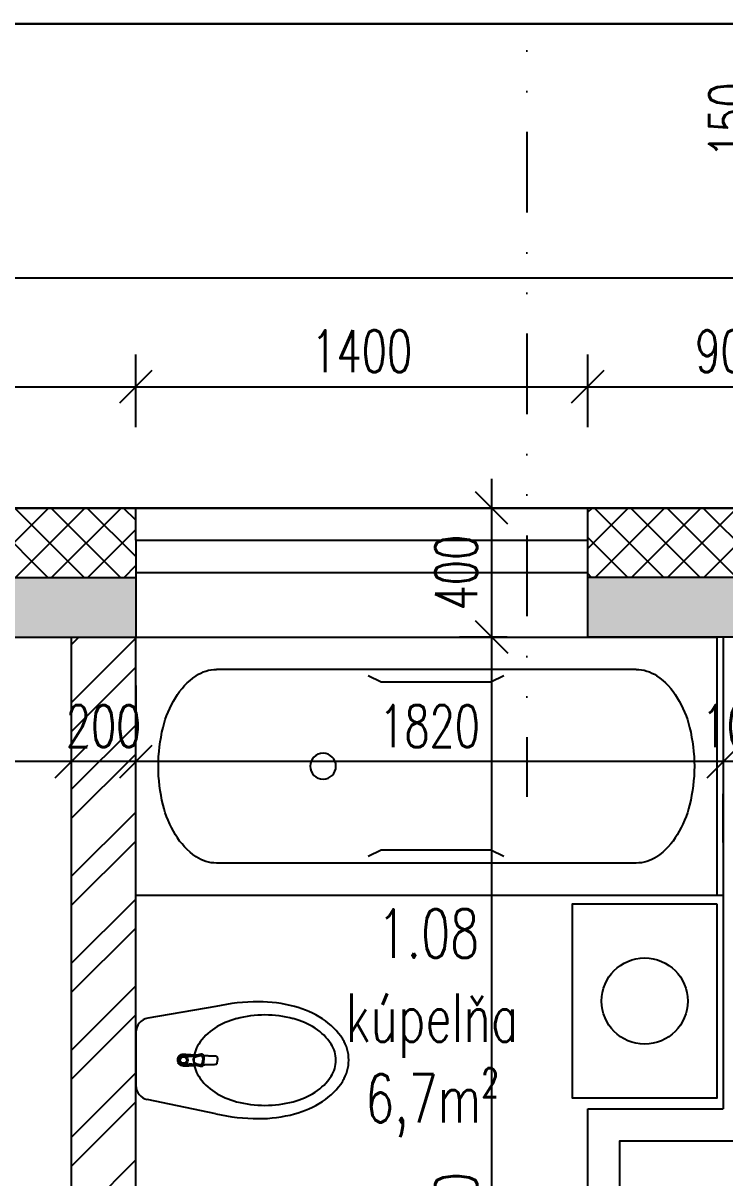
# Model space of a CAD drawing. Header units: millimetres. Extents: x 462666 to 1244237, y 2328025 to 3795663.
# Drawn here: x 1081926 to 1084100, y 2843876 to 2847454 of the extents above; entities that cross this region are included whole.
import ezdxf
from ezdxf.enums import TextEntityAlignment as Align

# ---------------------------------------------------------------- set-up
doc = ezdxf.new("R2010")
doc.units = ezdxf.units.MM
doc.linetypes.add('DIVIDE2', pattern=[0.625, 0.25, -0.125, 0, -0.125, 0, -0.125])
for name, color, linetype in [('DIM_100', 64, 'Continuous'), ('KOTY', 96, 'Continuous'), ('MUR-POH', 64, 'Continuous'), ('MUR_POH', 64, 'Continuous'), ('MUR_REZ', 3, 'Continuous'), ('PLO_LIN', 6, 'Continuous'), ('POP_100', 8, 'Continuous'), ('SAN-POH', 151, 'Continuous')]:
    doc.layers.add(name, color=color, linetype=linetype)
doc.styles.add('ROMANS', font='arial.ttf', dxfattribs={"width": 0.85})
doc.styles.add('SIMPLEX', font='SIMPLEX.SHX', dxfattribs={"width": 0.7})
doc.dimstyles.new('PAJO1-studia', dxfattribs={"dimtxt": 160, "dimasz": 100, "dimexe": 100, "dimexo": 250, "dimgap": 45, "dimtad": 1, "dimdec": 0, "dimrnd": 5, "dimtxsty": 'ROMANS', "dimblk": 'OBLIQUE', "dimcen": 200, "dimdle": 90, "dimadec": 0, "dimazin": 0, "dimtfac": 1, "dimtdec": 0, "dimtmove": 1, "dimatfit": 3, "dimfxl": 1, "dimarcsym": 0})

# ---------------------------------------------------------------- blocks, each defined once
blk = doc.blocks.new('vana_1800')
at = {"layer": 'SAN-POH'}
for p, q in [((873696.8, 2857932.2), (872896.8, 2857932.2)), ((872896.8, 2857932.2), (872896.8, 2856132.2)), ((873696.8, 2856132.2), (873696.8, 2857932.2)), ((872996.8, 2857682.2), (872996.8, 2856382.2)), ((873596.8, 2857682.2), (873596.8, 2856382.2)), ((873016.8, 2857272.2), (873036.8, 2857232.2)), ((873576.8, 2857272.2), (873556.8, 2857232.2)), ((873036.8, 2857232.2), (873036.8, 2856892.2)), ((873556.8, 2857232.2), (873556.8, 2856892.2)), ((873036.8, 2856892.2), (873016.8, 2856852.2)), ((873556.8, 2856892.2), (873576.8, 2856852.2)), ((872896.8, 2856132.2), (873696.8, 2856132.2))]:
    blk.add_line(p, q, dxfattribs=at)
blk.add_circle((873296.8, 2856712.2), 40, dxfattribs=at)
for centre, radius, start, end in [((873257.8, 2857521.5), 336.2, 103.9775, 121.0027), ((873296.8, 2857364.9), 497.5, 90, 103.9775), ((873296.8, 2857364.9), 497.5, 76.0225, 90), ((873335.8, 2857521.5), 336.2, 58.9973, 76.0225), ((873198.4, 2857620.3), 220.9, 121.0027, 145.4218), ((873395.1, 2857620.3), 220.9, 34.5782, 58.9973), ((873108.6, 2857682.2), 111.9, 145.4218, 180), ((873484.9, 2857682.2), 111.9, 0, 34.5782), ((873108.6, 2856382.2), 111.9, 180, 214.5782), ((873484.9, 2856382.2), 111.9, 325.4218, 0), ((873198.4, 2856444), 220.9, 214.5782, 238.9973), ((873395.1, 2856444), 220.9, 301.0027, 325.4218), ((873257.8, 2856542.8), 336.2, 238.9973, 256.0225), ((873335.8, 2856542.8), 336.2, 283.9775, 301.0027), ((873296.8, 2856699.4), 497.5, 256.0225, 270), ((873296.8, 2856699.4), 497.5, 270, 283.9775)]:
    blk.add_arc(centre, radius, start, end, dxfattribs=at)
blk = doc.blocks.new('_OBLIQUE')
at = {"color": 0, "linetype": 'ByBlock'}
blk.add_line((-0.5, -0.5), (0.5, 0.5), dxfattribs=at)
blk = doc.blocks.new('*D158')
at = {"layer": 'Defpoints', "color": 0}
for p in [(1082275.2, 2846327.3), (1080675.2, 2845951.6), (1082275.2, 2845951.6)]:
    blk.add_point(p, dxfattribs=at)
at = {"layer": 'KOTY', "color": 0, "lineweight": -2}
for p, q in [((1080675.2, 2846201.6), (1080675.2, 2846427.3)), ((1082275.2, 2846201.6), (1082275.2, 2846427.3)), ((1080585.2, 2846327.3), (1082365.2, 2846327.3))]:
    blk.add_line(p, q, dxfattribs=at)
at = {"layer": 'KOTY', "color": 0, "lineweight": -2, "xscale": 100, "yscale": 100, "zscale": 100, "rotation": 180}
blk.add_blockref('_OBLIQUE', (1080675.2, 2846327.3), dxfattribs=at)
at = {"layer": 'KOTY', "color": 0, "lineweight": -2, "xscale": 100, "yscale": 100, "zscale": 100}
blk.add_blockref('_OBLIQUE', (1082275.2, 2846327.3), dxfattribs=at)
at = {"layer": 'KOTY', "color": 0, "insert": (1081475.2, 2846437.3), "char_height": 130, "attachment_point": 5, "style": 'SIMPLEX'}
blk.add_mtext('1600', dxfattribs=at)
blk = doc.blocks.new('*D157')
at = {"layer": 'Defpoints', "color": 0}
for p in [(1083675.2, 2846327.3), (1082275.2, 2845951.6), (1083675.2, 2845951.6)]:
    blk.add_point(p, dxfattribs=at)
at = {"layer": 'KOTY', "color": 0, "lineweight": -2}
for p, q in [((1082275.2, 2846201.6), (1082275.2, 2846427.3)), ((1083675.2, 2846201.6), (1083675.2, 2846427.3)), ((1082185.2, 2846327.3), (1083765.2, 2846327.3))]:
    blk.add_line(p, q, dxfattribs=at)
at = {"layer": 'KOTY', "color": 0, "lineweight": -2, "xscale": 100, "yscale": 100, "zscale": 100, "rotation": 180}
blk.add_blockref('_OBLIQUE', (1082275.2, 2846327.3), dxfattribs=at)
at = {"layer": 'KOTY', "color": 0, "lineweight": -2, "xscale": 100, "yscale": 100, "zscale": 100}
blk.add_blockref('_OBLIQUE', (1083675.2, 2846327.3), dxfattribs=at)
at = {"layer": 'KOTY', "color": 0, "insert": (1082975.2, 2846437.3), "char_height": 130, "attachment_point": 5, "style": 'SIMPLEX'}
blk.add_mtext('1400', dxfattribs=at)
blk = doc.blocks.new('*D156')
at = {"layer": 'Defpoints', "color": 0}
for p in [(1084575.2, 2846327.3), (1083675.2, 2845951.6), (1084575.2, 2845951.6)]:
    blk.add_point(p, dxfattribs=at)
at = {"layer": 'KOTY', "color": 0, "lineweight": -2}
for p, q in [((1083675.2, 2846201.6), (1083675.2, 2846427.3)), ((1084575.2, 2846201.6), (1084575.2, 2846427.3)), ((1083585.2, 2846327.3), (1084665.2, 2846327.3))]:
    blk.add_line(p, q, dxfattribs=at)
at = {"layer": 'KOTY', "color": 0, "lineweight": -2, "xscale": 100, "yscale": 100, "zscale": 100, "rotation": 180}
blk.add_blockref('_OBLIQUE', (1083675.2, 2846327.3), dxfattribs=at)
at = {"layer": 'KOTY', "color": 0, "lineweight": -2, "xscale": 100, "yscale": 100, "zscale": 100}
blk.add_blockref('_OBLIQUE', (1084575.2, 2846327.3), dxfattribs=at)
at = {"layer": 'KOTY', "color": 0, "insert": (1084125.2, 2846437.3), "char_height": 130, "attachment_point": 5, "style": 'SIMPLEX'}
blk.add_mtext('900', dxfattribs=at)
blk = doc.blocks.new('*D149')
at = {"layer": 'Defpoints', "color": 0}
for p in [(1067302.7, 2846663.2), (1067302.7, 2845951.6), (1091725.2, 2845951.6)]:
    blk.add_point(p, dxfattribs=at)
at = {"layer": 'KOTY', "color": 0, "lineweight": -2}
for p, q in [((1067302.7, 2846201.6), (1067302.7, 2846763.2)), ((1091725.2, 2846201.6), (1091725.2, 2846763.2)), ((1091815.2, 2846663.2), (1067212.7, 2846663.2))]:
    blk.add_line(p, q, dxfattribs=at)
at = {"layer": 'KOTY', "color": 0, "lineweight": -2, "xscale": 100, "yscale": 100, "zscale": 100, "rotation": 180}
blk.add_blockref('_OBLIQUE', (1067302.7, 2846663.2), dxfattribs=at)
at = {"layer": 'KOTY', "color": 0, "lineweight": -2, "xscale": 100, "yscale": 100, "zscale": 100}
blk.add_blockref('_OBLIQUE', (1091725.2, 2846663.2), dxfattribs=at)
at = {"layer": 'KOTY', "color": 0, "insert": (1079514, 2846773.2), "char_height": 130, "attachment_point": 5, "style": 'SIMPLEX'}
blk.add_mtext('24420', dxfattribs=at)
blk = doc.blocks.new('*D131')
at = {"layer": 'Defpoints', "color": 0}
for p in [(1084095.2, 2845165.9), (1084095.2, 2845165.9), (1084195.2, 2845165.9)]:
    blk.add_point(p, dxfattribs=at)
at = {"layer": 'KOTY', "color": 0, "lineweight": -2}
for p, q in [((1084285.2, 2845165.9), (1084005.2, 2845165.9)), ((1084095.2, 2844915.9), (1084095.2, 2845065.9)), ((1084195.2, 2844915.9), (1084195.2, 2845065.9))]:
    blk.add_line(p, q, dxfattribs=at)
at = {"layer": 'KOTY', "color": 0, "lineweight": -2, "xscale": 100, "yscale": 100, "zscale": 100, "rotation": 180}
blk.add_blockref('_OBLIQUE', (1084095.2, 2845165.9), dxfattribs=at)
at = {"layer": 'KOTY', "color": 0, "lineweight": -2, "xscale": 100, "yscale": 100, "zscale": 100}
blk.add_blockref('_OBLIQUE', (1084195.2, 2845165.9), dxfattribs=at)
at = {"layer": 'KOTY', "color": 0, "insert": (1084145.2, 2845275.9), "char_height": 130, "attachment_point": 5, "style": 'SIMPLEX'}
blk.add_mtext('100', dxfattribs=at)
blk = doc.blocks.new('*D130')
at = {"layer": 'Defpoints', "color": 0}
for p in [(1082275.2, 2845165.9), (1084095.2, 2845165.9), (1082275.2, 2845151.6)]:
    blk.add_point(p, dxfattribs=at)
at = {"layer": 'KOTY', "color": 0, "lineweight": -2}
for p, q in [((1082275.2, 2845401.6), (1082275.2, 2845265.9)), ((1084185.2, 2845165.9), (1082185.2, 2845165.9)), ((1084095.2, 2844915.9), (1084095.2, 2845065.9))]:
    blk.add_line(p, q, dxfattribs=at)
at = {"layer": 'KOTY', "color": 0, "lineweight": -2, "xscale": 100, "yscale": 100, "zscale": 100, "rotation": 180}
blk.add_blockref('_OBLIQUE', (1082275.2, 2845165.9), dxfattribs=at)
at = {"layer": 'KOTY', "color": 0, "lineweight": -2, "xscale": 100, "yscale": 100, "zscale": 100}
blk.add_blockref('_OBLIQUE', (1084095.2, 2845165.9), dxfattribs=at)
at = {"layer": 'KOTY', "color": 0, "insert": (1083185.2, 2845275.9), "char_height": 130, "attachment_point": 5, "style": 'SIMPLEX'}
blk.add_mtext('1820', dxfattribs=at)
blk = doc.blocks.new('*D129')
at = {"layer": 'Defpoints', "color": 0}
for p in [(1082075.2, 2845165.9), (1082075.2, 2845151.6), (1082275.2, 2845151.6)]:
    blk.add_point(p, dxfattribs=at)
at = {"layer": 'KOTY', "color": 0, "lineweight": -2}
for p, q in [((1082075.2, 2845401.6), (1082075.2, 2845265.9)), ((1082275.2, 2845401.6), (1082275.2, 2845265.9)), ((1082365.2, 2845165.9), (1081985.2, 2845165.9))]:
    blk.add_line(p, q, dxfattribs=at)
at = {"layer": 'KOTY', "color": 0, "lineweight": -2, "xscale": 100, "yscale": 100, "zscale": 100, "rotation": 180}
blk.add_blockref('_OBLIQUE', (1082075.2, 2845165.9), dxfattribs=at)
at = {"layer": 'KOTY', "color": 0, "lineweight": -2, "xscale": 100, "yscale": 100, "zscale": 100}
blk.add_blockref('_OBLIQUE', (1082275.2, 2845165.9), dxfattribs=at)
at = {"layer": 'KOTY', "color": 0, "insert": (1082175.2, 2845275.9), "char_height": 130, "attachment_point": 5, "style": 'SIMPLEX'}
blk.add_mtext('200', dxfattribs=at)
blk = doc.blocks.new('*D128')
at = {"layer": 'Defpoints', "color": 0}
for p in [(1077625.2, 2845165.9), (1077625.2, 2845151.6), (1082075.2, 2845151.6)]:
    blk.add_point(p, dxfattribs=at)
at = {"layer": 'KOTY', "color": 0, "lineweight": -2}
for p, q in [((1077625.2, 2845401.6), (1077625.2, 2845265.9)), ((1082075.2, 2845401.6), (1082075.2, 2845265.9)), ((1082165.2, 2845165.9), (1077535.2, 2845165.9))]:
    blk.add_line(p, q, dxfattribs=at)
at = {"layer": 'KOTY', "color": 0, "lineweight": -2, "xscale": 100, "yscale": 100, "zscale": 100, "rotation": 180}
blk.add_blockref('_OBLIQUE', (1077625.2, 2845165.9), dxfattribs=at)
at = {"layer": 'KOTY', "color": 0, "lineweight": -2, "xscale": 100, "yscale": 100, "zscale": 100}
blk.add_blockref('_OBLIQUE', (1082075.2, 2845165.9), dxfattribs=at)
at = {"layer": 'KOTY', "color": 0, "insert": (1079850.2, 2845275.9), "char_height": 130, "attachment_point": 5, "style": 'SIMPLEX'}
blk.add_mtext('4450', dxfattribs=at)
blk = doc.blocks.new('*D115')
at = {"layer": 'Defpoints', "color": 0}
for p in [(1083377.8, 2845551.6), (1083675.2, 2845551.6), (1083275.2, 2842321.3)]:
    blk.add_point(p, dxfattribs=at)
at = {"layer": 'KOTY', "color": 0, "lineweight": -2}
for p, q in [((1083377.8, 2842231.3), (1083377.8, 2845641.6)), ((1083425.2, 2845551.6), (1083277.8, 2845551.6)), ((1083525.2, 2842321.3), (1083477.8, 2842321.3))]:
    blk.add_line(p, q, dxfattribs=at)
at = {"layer": 'KOTY', "color": 0, "lineweight": -2, "xscale": 100, "yscale": 100, "zscale": 100}
for p, rotation in [((1083377.8, 2845551.6), 90), ((1083377.8, 2842321.3), 270)]:
    blk.add_blockref('_OBLIQUE', p, dxfattribs=dict(at, rotation=rotation))
at = {"layer": 'KOTY', "color": 0, "insert": (1083267.8, 2843737), "char_height": 130, "attachment_point": 5, "rotation": 90, "style": 'SIMPLEX'}
blk.add_mtext('3230', dxfattribs=at)
blk = doc.blocks.new('*D114')
at = {"layer": 'Defpoints', "color": 0}
for p in [(1083377.8, 2845951.6), (1083675.2, 2845951.6), (1083675.2, 2845551.6)]:
    blk.add_point(p, dxfattribs=at)
at = {"layer": 'KOTY', "color": 0, "lineweight": -2}
for p, q in [((1083377.8, 2845461.6), (1083377.8, 2846041.6)), ((1083425.2, 2845951.6), (1083277.8, 2845951.6)), ((1083425.2, 2845551.6), (1083277.8, 2845551.6))]:
    blk.add_line(p, q, dxfattribs=at)
at = {"layer": 'KOTY', "color": 0, "lineweight": -2, "xscale": 100, "yscale": 100, "zscale": 100}
for p, rotation in [((1083377.8, 2845951.6), 90), ((1083377.8, 2845551.6), 270)]:
    blk.add_blockref('_OBLIQUE', p, dxfattribs=dict(at, rotation=rotation))
at = {"layer": 'KOTY', "color": 0, "insert": (1083267.8, 2845751.6), "char_height": 130, "attachment_point": 5, "rotation": 90, "style": 'SIMPLEX'}
blk.add_mtext('400', dxfattribs=at)
blk = doc.blocks.new('*D276')
at = {"layer": 'Defpoints', "color": 0}
for p in [(1084458.7, 2847451.6), (1084525.2, 2847451.6), (1084525.2, 2847301.6)]:
    blk.add_point(p, dxfattribs=at)
at = {"layer": 'KOTY', "color": 0, "lineweight": -2}
for p, q in [((1084458.7, 2847211.6), (1084458.7, 2847541.6)), ((1084275.2, 2847451.6), (1084358.7, 2847451.6)), ((1084226.2, 2847306.9), (1084458.7, 2847376.6)), ((1084226.2, 2847000.2), (1084226.2, 2847306.9)), ((1084275.2, 2847301.6), (1084358.7, 2847301.6))]:
    blk.add_line(p, q, dxfattribs=at)
at = {"layer": 'KOTY', "color": 0, "lineweight": -2, "xscale": 100, "yscale": 100, "zscale": 100}
for p, rotation in [((1084458.7, 2847451.6), 90), ((1084458.7, 2847301.6), 270)]:
    blk.add_blockref('_OBLIQUE', p, dxfattribs=dict(at, rotation=rotation))
at = {"layer": 'KOTY', "color": 0, "insert": (1084116.2, 2847153.5), "char_height": 130, "attachment_point": 5, "rotation": 90, "style": 'SIMPLEX'}
blk.add_mtext('150', dxfattribs=at)

msp = doc.modelspace()

# ---------------------------------------------------------------- hatches: boundary and pattern name
at = {"layer": 'PLO_LIN'}
h = msp.add_hatch(dxfattribs=at)
h.set_pattern_fill('NET', color=252, scale=25, angle=45, style=0)
h.paths.add_polyline_path([(1068502.7, 2845736.6), (1068502.7, 2845851.6), (1068502.7, 2845951.6), (1067302.7, 2845951.6), (1067302.7, 2840721.3), (1068502.7, 2840721.3), (1068502.7, 2840821.3), (1068502.7, 2840936.3), (1067517.7, 2840936.3), (1067517.7, 2845736.6)])
h.paths.add_polyline_path([(1071423.9, 2845851.6), (1071423.9, 2845951.6), (1070007.5, 2845951.6), (1070007.5, 2845851.6), (1070007.5, 2845736.6), (1071373.9, 2845736.6), (1071373.9, 2845851.6)])
h.paths.add_polyline_path([(1073116.5, 2845851.6), (1073116.5, 2845951.6), (1072323.9, 2845951.6), (1072323.9, 2845851.6), (1072373.9, 2845851.6), (1072373.9, 2845736.6), (1073116.5, 2845736.6)])
h.paths.add_polyline_path([(1075328.5, 2845851.6), (1075328.5, 2845951.6), (1073632.1, 2845951.6), (1073632.1, 2845851.6), (1073632.1, 2845736.6), (1075328.5, 2845736.6)])
h.paths.add_polyline_path([(1079175.2, 2845851.6), (1079175.2, 2845951.6), (1076833.3, 2845951.6), (1076833.3, 2845851.6), (1076833.3, 2845736.6), (1079175.2, 2845736.6)])
h.paths.add_polyline_path([(1079319.7, 2845602.1), (1079124.7, 2845602.1), (1079124.7, 2845901.1), (1079319.7, 2845901.1)], flags=9)
h.paths.add_polyline_path([(1082275.2, 2845736.6), (1082275.2, 2845851.6), (1082275.2, 2845951.6), (1080675.2, 2845951.6), (1080675.2, 2845851.6), (1080675.2, 2845736.6)])
h.paths.add_polyline_path([(1084575.2, 2845551.6), (1084575.2, 2845951.6), (1083675.2, 2845951.6), (1083675.2, 2845851.6), (1083675.2, 2845736.6), (1084360.2, 2845736.6), (1084360.2, 2845551.6)])
h.paths.add_polyline_path([(1086509.6, 2845736.6), (1086509.6, 2845851.6), (1086509.6, 2845951.6), (1085875.2, 2845951.6), (1085775.2, 2845951.6), (1085775.2, 2845551.6), (1085875.2, 2845551.6), (1085975.2, 2845551.6), (1085990.2, 2845551.6), (1085990.2, 2845736.6)])
h.paths.add_polyline_path([(1089224.6, 2845736.6), (1089224.6, 2845851.6), (1089224.6, 2845951.6), (1087025.2, 2845951.6), (1087025.2, 2845851.6), (1087025.2, 2845736.6)])
h.paths.add_polyline_path([(1091725.2, 2844835.1), (1091725.2, 2845951.6), (1090125.2, 2845951.6), (1090125.2, 2845851.6), (1090125.2, 2845736.6), (1091510.2, 2845736.6), (1091510.2, 2844835.1), (1091625.2, 2844835.1)])
h.paths.add_polyline_path([(1091725.2, 2842555), (1091725.2, 2843751.6), (1091725.2, 2843835.1), (1091625.2, 2843835.1), (1091510.2, 2843835.1), (1091510.2, 2842555), (1091625.2, 2842555)])
h.paths.add_polyline_path([(1091725.2, 2840036.5), (1091725.2, 2841555), (1091625.2, 2841555), (1091510.2, 2841555), (1091510.2, 2840036.5), (1091625.2, 2840036.5)])
h.paths.add_polyline_path([(1091350.7, 2840180), (1091350.7, 2840375), (1091649.7, 2840375), (1091649.7, 2840180)], flags=9)
h.paths.add_polyline_path([(1091725.2, 2838122.3), (1091725.2, 2839036.5), (1091625.2, 2839036.5), (1091510.2, 2839036.5), (1091510.2, 2838336.3), (1088582.2, 2838336.3), (1088582.2, 2838122)])
h.paths.add_polyline_path([(1086175.2, 2838121.7), (1086175.2, 2838336.3), (1085990.2, 2838336.3), (1085990.2, 2839271.3), (1085875.2, 2839271.3), (1085775.2, 2839271.3), (1085775.2, 2838121.6)])
h.paths.add_polyline_path([(1085990.2, 2840721.3), (1085990.2, 2840936.3), (1085775.2, 2840936.3), (1085775.2, 2840821.3), (1085775.2, 2840721.3), (1085875.2, 2840721.3)])
h.paths.add_polyline_path([(1084775.2, 2840721.3), (1084775.2, 2840821.3), (1084775.2, 2840936.3), (1081914.6, 2840936.3), (1081914.6, 2840821.3), (1081914.6, 2840721.3), (1082725.2, 2840721.3), (1082727.1, 2840721.3), (1082825.2, 2840721.3)])
h.paths.add_polyline_path([(1083365.3, 2840771.8), (1083170.3, 2840771.8), (1083170.3, 2841070.8), (1083365.3, 2841070.8)], flags=9)
h.paths.add_polyline_path([(1084446.2, 2840771.8), (1084251.2, 2840771.8), (1084251.2, 2841070.8), (1084446.2, 2841070.8)], flags=9)
h.paths.add_polyline_path([(1080714.6, 2840821.3), (1080714.6, 2840936.3), (1079123, 2840936.3), (1079123, 2840821.3), (1079123, 2840721.3), (1080714.6, 2840721.3)])
h.paths.add_polyline_path([(1079319.7, 2840771.8), (1079124.7, 2840771.8), (1079124.7, 2841070.8), (1079319.7, 2841070.8)], flags=9)
h.paths.add_polyline_path([(1078607.4, 2840721.3), (1078607.4, 2840821.3), (1078607.4, 2840936.3), (1076833.3, 2840936.3), (1076833.3, 2840821.3), (1076833.3, 2840721.3)])
h.paths.add_polyline_path([(1072032.1, 2840821.3), (1072032.1, 2840936.3), (1070007.5, 2840936.3), (1070007.5, 2840821.3), (1070007.5, 2840721.3), (1072107.1, 2840721.3), (1072107.1, 2840821.3)])
h.paths.add_polyline_path([(1071770.5, 2840771.8), (1071575.5, 2840771.8), (1071575.5, 2841070.8), (1071770.5, 2841070.8)], flags=9)
h.paths.add_polyline_path([(1074450.4, 2845602.1), (1074255.4, 2845602.1), (1074255.4, 2845901.1), (1074450.4, 2845901.1)], flags=9)
h.paths.add_polyline_path([(1074450.4, 2840771.8), (1074255.4, 2840771.8), (1074255.4, 2841070.8), (1074450.4, 2841070.8)], flags=9)
h.paths.add_polyline_path([(1073732.6, 2845178.4), (1073732.6, 2845373.4), (1074031.6, 2845373.4), (1074031.6, 2845178.4)], flags=9)
h.paths.add_polyline_path([(1073732.6, 2841956), (1073732.6, 2842151), (1074031.6, 2842151), (1074031.6, 2841956)], flags=9)
h.paths.add_polyline_path([(1067353.2, 2845178.4), (1067353.2, 2845373.4), (1067652.2, 2845373.4), (1067652.2, 2845178.4)], flags=24)
h.paths.add_polyline_path([(1067353.2, 2841956), (1067353.2, 2842151), (1067652.2, 2842151), (1067652.2, 2841956)], flags=24)
h.paths.add_polyline_path([(1074450.4, 2845602.1), (1074255.4, 2845602.1), (1074255.4, 2845901.1), (1074450.4, 2845901.1)], flags=8)
h.paths.add_polyline_path([(1084446.2, 2845602.1), (1084251.2, 2845602.1), (1084251.2, 2845901.1), (1084446.2, 2845901.1)], flags=24)
h.paths.add_polyline_path([(1091375.7, 2845178.4), (1091375.7, 2845373.4), (1091674.7, 2845373.4), (1091674.7, 2845178.4)], flags=24)
h.paths.add_polyline_path([(1091155.2, 2845602.1), (1090960.2, 2845602.1), (1090960.2, 2845901.1), (1091155.2, 2845901.1)], flags=24)
h.paths.add_polyline_path([(1091375.7, 2838826.8), (1091375.7, 2839021.8), (1091674.7, 2839021.8), (1091674.7, 2838826.8)], flags=24)
h.paths.add_polyline_path([(1091155.2, 2838171.8), (1090960.2, 2838171.8), (1090960.2, 2838470.8), (1091155.2, 2838470.8)], flags=24)
h.paths.add_polyline_path([(1091350.7, 2838757.7), (1091350.7, 2838952.7), (1091649.7, 2838952.7), (1091649.7, 2838757.7)], flags=24)
h.paths.add_polyline_path([(1085825.7, 2838826.8), (1085825.7, 2839021.8), (1086124.7, 2839021.8), (1086124.7, 2838826.8)], flags=24)
h.paths.add_polyline_path([(1074450.4, 2845602.1), (1074255.4, 2845602.1), (1074255.4, 2845901.1), (1074450.4, 2845901.1)], flags=24)
h.paths.add_polyline_path([(1074450.4, 2840771.8), (1074255.4, 2840771.8), (1074255.4, 2841070.8), (1074450.4, 2841070.8)], flags=24)
h.paths.add_polyline_path([(1073732.6, 2845178.4), (1073732.6, 2845373.4), (1074031.6, 2845373.4), (1074031.6, 2845178.4)], flags=24)
h.paths.add_polyline_path([(1073732.6, 2841956), (1073732.6, 2842151), (1074031.6, 2842151), (1074031.6, 2841956)], flags=24)
at = {"layer": 'POP_100'}
h = msp.add_hatch(dxfattribs=at)
h.set_pattern_fill('ANSI35', color=8, scale=25, style=0)
h.paths.add_polyline_path([(1068502.7, 2840936.3), (1068502.7, 2841121.3), (1067702.7, 2841121.3), (1067702.7, 2845551.6), (1068502.7, 2845551.6), (1068502.7, 2845736.6), (1067517.7, 2845736.6), (1067517.7, 2840936.3)])
h.paths.add_polyline_path([(1067353.2, 2845178.4), (1067353.2, 2845373.4), (1067652.2, 2845373.4), (1067652.2, 2845178.4)], flags=9)
h.paths.add_polyline_path([(1067353.2, 2841956), (1067353.2, 2842151), (1067652.2, 2842151), (1067652.2, 2841956)], flags=9)
h.paths.add_polyline_path([(1071373.9, 2845551.6), (1071373.9, 2845651.6), (1071373.9, 2845736.6), (1070007.5, 2845736.6), (1070007.5, 2845551.6)])
h.paths.add_polyline_path([(1073116.5, 2845551.6), (1073116.5, 2845736.6), (1072373.9, 2845736.6), (1072373.9, 2845551.6)])
h.paths.add_polyline_path([(1075328.5, 2845551.6), (1075328.5, 2845736.6), (1073632.1, 2845736.6), (1073632.1, 2845551.6), (1073732.1, 2845551.6), (1074032.1, 2845551.6)])
h.paths.add_polyline_path([(1074450.4, 2845602.1), (1074255.4, 2845602.1), (1074255.4, 2845901.1), (1074450.4, 2845901.1)], flags=9)
h.paths.add_polyline_path([(1079175.2, 2845551.6), (1079175.2, 2845736.6), (1076833.3, 2845736.6), (1076833.3, 2845551.6)])
h.paths.add_polyline_path([(1079319.7, 2845602.1), (1079124.7, 2845602.1), (1079124.7, 2845901.1), (1079319.7, 2845901.1)], flags=9)
h.paths.add_polyline_path([(1082275.2, 2845551.6), (1082275.2, 2845736.6), (1080675.2, 2845736.6), (1080675.2, 2845551.6)])
h.paths.add_polyline_path([(1084360.2, 2845551.6), (1084360.2, 2845736.6), (1083675.2, 2845736.6), (1083675.2, 2845551.6)])
h.paths.add_polyline_path([(1084446.2, 2845602.1), (1084251.2, 2845602.1), (1084251.2, 2845901.1), (1084446.2, 2845901.1)], flags=9)
h.paths.add_polyline_path([(1086509.6, 2845551.6), (1086509.6, 2845736.6), (1085990.2, 2845736.6), (1085990.2, 2845551.6)])
h.paths.add_polyline_path([(1089224.6, 2845551.6), (1089224.6, 2845736.6), (1087025.2, 2845736.6), (1087025.2, 2845551.6), (1088275.2, 2845551.6), (1088324.6, 2845551.6), (1088324.6, 2845551.6), (1088924.6, 2845551.6), (1088924.6, 2845551.6)])
h.paths.add_polyline_path([(1091510.2, 2844835.1), (1091510.2, 2845736.6), (1090125.2, 2845736.6), (1090125.2, 2845551.6), (1091325.2, 2845551.6), (1091325.2, 2844835.1)])
h.paths.add_polyline_path([(1091375.7, 2845178.4), (1091375.7, 2845373.4), (1091674.7, 2845373.4), (1091674.7, 2845178.4)], flags=9)
h.paths.add_polyline_path([(1091155.2, 2845602.1), (1090960.2, 2845602.1), (1090960.2, 2845901.1), (1091155.2, 2845901.1)], flags=9)
h.paths.add_polyline_path([(1091510.2, 2842555), (1091510.2, 2843835.1), (1091325.2, 2843835.1), (1091325.2, 2842555)])
h.paths.add_polyline_path([(1091510.2, 2840036.5), (1091510.2, 2841555), (1091325.2, 2841555), (1091325.2, 2840036.5)])
h.paths.add_polyline_path([(1091350.7, 2840180), (1091350.7, 2840375), (1091649.7, 2840375), (1091649.7, 2840180)], flags=9)
h.paths.add_polyline_path([(1091510.2, 2838336.3), (1091510.2, 2839036.5), (1091325.2, 2839036.5), (1091325.2, 2838521.3), (1088582.2, 2838521.3), (1088582.2, 2838336.3)])
h.paths.add_polyline_path([(1091375.7, 2838826.8), (1091375.7, 2839021.8), (1091674.7, 2839021.8), (1091674.7, 2838826.8)], flags=9)
h.paths.add_polyline_path([(1091155.2, 2838171.8), (1090960.2, 2838171.8), (1090960.2, 2838470.8), (1091155.2, 2838470.8)], flags=9)
h.paths.add_polyline_path([(1091350.7, 2838757.7), (1091350.7, 2838952.7), (1091649.7, 2838952.7), (1091649.7, 2838757.7)], flags=9)
h.paths.add_polyline_path([(1086175.2, 2838521.3), (1086175.2, 2839271.3), (1085990.2, 2839271.3), (1085990.2, 2838336.3), (1086175.2, 2838336.3)])
h.paths.add_polyline_path([(1085825.7, 2838826.8), (1085825.7, 2839021.8), (1086124.7, 2839021.8), (1086124.7, 2838826.8)], flags=9)
h.paths.add_polyline_path([(1086175.2, 2840721.3), (1086175.2, 2841121.3), (1085775.2, 2841121.3), (1085775.2, 2840936.3), (1085990.2, 2840936.3), (1085990.2, 2840721.3)])
h.paths.add_polyline_path([(1084775.2, 2840936.3), (1084775.2, 2841121.3), (1081914.6, 2841121.3), (1081914.6, 2840936.3)])
h.paths.add_polyline_path([(1083365.3, 2840771.8), (1083170.3, 2840771.8), (1083170.3, 2841070.8), (1083365.3, 2841070.8)], flags=9)
h.paths.add_polyline_path([(1084446.2, 2840771.8), (1084251.2, 2840771.8), (1084251.2, 2841070.8), (1084446.2, 2841070.8)], flags=9)
h.paths.add_polyline_path([(1080714.6, 2840936.3), (1080714.6, 2841121.3), (1079123, 2841121.3), (1079123, 2840936.3)])
h.paths.add_polyline_path([(1079319.7, 2840771.8), (1079124.7, 2840771.8), (1079124.7, 2841070.8), (1079319.7, 2841070.8)], flags=9)
h.paths.add_polyline_path([(1078607.4, 2840936.3), (1078607.4, 2841121.3), (1076833.3, 2841121.3), (1076833.3, 2840936.3)])
h.paths.add_polyline_path([(1075328.5, 2840936.3), (1075328.5, 2841121.3), (1074032.1, 2841121.3), (1073732.1, 2841121.3), (1073732.1, 2841121.3), (1073132.1, 2841121.3), (1073132.1, 2841121.3), (1073032.1, 2841121.3), (1073032.1, 2840936.3)])
h.paths.add_polyline_path([(1074450.4, 2840771.8), (1074255.4, 2840771.8), (1074255.4, 2841070.8), (1074450.4, 2841070.8)], flags=9)
h.paths.add_polyline_path([(1072032.1, 2840936.3), (1072032.1, 2841121.3), (1070007.5, 2841121.3), (1070007.5, 2840936.3)])
h.paths.add_polyline_path([(1071770.5, 2840771.8), (1071575.5, 2840771.8), (1071575.5, 2841070.8), (1071770.5, 2841070.8)], flags=9)
h = msp.add_hatch(dxfattribs=at)
h.set_pattern_fill('ANSI32', color=8, scale=20, style=0)
h.paths.add_polyline_path([(1082275.2, 2844326.8), (1082275.2, 2844751.6), (1082275.2, 2845551.6), (1082075.2, 2845551.6), (1082075.2, 2842321.3), (1082275.2, 2842321.3), (1082275.2, 2843359.6), (1082150.2, 2843359.6), (1082150.2, 2843859.6), (1082275.2, 2843859.6), (1082275.2, 2844162.8)])
h.paths.add_polyline_path([(1082025.7, 2845178.4), (1082025.7, 2845373.4), (1082324.7, 2845373.4), (1082324.7, 2845178.4)], flags=9)
h.paths.add_polyline_path([(1082275.2, 2843359.6), (1082275.2, 2843859.6), (1082150.2, 2843859.6), (1082150.2, 2843359.6)])
h.paths.add_polyline_path([(1082025.7, 2843333), (1082025.7, 2843528), (1082324.7, 2843528), (1082324.7, 2843333)], flags=9)
h.paths.add_polyline_path([(1082025.7, 2843333), (1082025.7, 2843528), (1082324.7, 2843528), (1082324.7, 2843333)], flags=24)

# ---------------------------------------------------------------- linework, layer by layer
at = {"layer": 'MUR-POH', "color": 252}
for points in [[(1073632.1, 2847451.6), (1085475.2, 2847451.6)], [(1073632.1, 2847451.6), (1091524.7, 2847451.6)]]:
    msp.add_lwpolyline(points, dxfattribs=at)
at = {"layer": 'MUR_POH'}
msp.add_line((1080675.2, 2845736.6), (1082275.2, 2845736.6), dxfattribs=at)
at = {"layer": 'MUR_POH', "flags": 128}
for points in [[(1083675.2, 2845951.6), (1082275.2, 2845951.6)], [(1082275.2, 2845851.6), (1083675.2, 2845851.6)], [(1082275.2, 2845751.6), (1083675.2, 2845751.6)], [(1084360.2, 2845551.6), (1084360.2, 2845736.6), (1083675.2, 2845736.6)], [(1082275.2, 2845551.6), (1083675.2, 2845551.6)]]:
    msp.add_lwpolyline(points, dxfattribs=at)
at = {"layer": 'MUR_REZ'}
for p, q in [((1082275.2, 2845951.6), (1080675.2, 2845951.6)), ((1084525.2, 2845951.6), (1083675.2, 2845951.6)), ((1083675.2, 2842321.3), (1083675.2, 2844090.8))]:
    msp.add_line(p, q, dxfattribs=at)
at = {"layer": 'MUR_REZ', "linetype": 'DIVIDE2', "ltscale": 1000, "flags": 128}
msp.add_lwpolyline([(1083486.5, 2848992.9), (1083486.5, 2845057.1)], dxfattribs=at)
at = {"layer": 'MUR_REZ', "flags": 128}
for points in [[(1082275.2, 2845851.6), (1082275.2, 2845951.6)], [(1083675.2, 2845851.6), (1083675.2, 2845951.6)], [(1084575.2, 2845551.6), (1084575.2, 2845951.6), (1083675.2, 2845951.6)], [(1082275.2, 2845851.6), (1082275.2, 2845551.6)], [(1080675.2, 2845551.6), (1082275.2, 2845551.6)], [(1082075.2, 2845551.6), (1082075.2, 2842321.3)], [(1082275.2, 2842321.3), (1082275.2, 2845551.6)], [(1084095.2, 2845551.6), (1084095.2, 2844090.8)], [(1083675.2, 2844090.8), (1084095.2, 2844090.8)], [(1083775.2, 2843090.8), (1083775.2, 2843990.8), (1084475.2, 2843990.8)]]:
    msp.add_lwpolyline(points, dxfattribs=at)
at = {"layer": 'MUR_REZ'}
msp.add_lwpolyline([(1084575.2, 2845551.6), (1083675.2, 2845551.6), (1083675.2, 2845851.6)], dxfattribs=at)
at = {"layer": 'PLO_LIN', "color": 1}
msp.add_lwpolyline([(1085875.2, 2845951.6), (1067302.7, 2845951.6), (1067302.7, 2840721.3), (1082725.2, 2840721.3), (1082725.2, 2838121.3), (1080125.2, 2838121.3), (1080125.2, 2839221.3), (1065724.7, 2839221.3), (1065724.7, 2847451.6), (1094982, 2847451.6), (1094983.2, 2847301.6), (1095333.2, 2847301.6), (1095333.2, 2845851.6), (1094983.2, 2845851.6), (1094983.2, 2845701.6, -0.325223), (1093033.2, 2843751.6), (1091725.2, 2843751.6), (1091725.2, 2845951.6), (1085875.2, 2845951.6)], format="xyb", dxfattribs=at)
msp.add_lwpolyline([(1069444.7, 2847451.6), (1069444.7, 2845951.6), (1085875.2, 2845951.6), (1085875.2, 2847451.6)], close=True, dxfattribs=at)
at = {"layer": 'SAN-POH'}
for p, q in [((1084095.2, 2844751.6), (1082275.2, 2844751.6)), ((1082523.6, 2844407.4), (1082312.3, 2844370.9)), ((1082275.2, 2844326.8), (1082275.2, 2844162.8)), ((1082523.6, 2844074.6), (1082310.8, 2844119))]:
    msp.add_line(p, q, dxfattribs=at)
at = {"layer": 'SAN-POH', "flags": 128}
msp.add_lwpolyline([(1084076.6, 2844724.3), (1083626.6, 2844724.3), (1083626.6, 2844124.3), (1084076.6, 2844124.3)], close=True, dxfattribs=at)
for points in [[(1082421.8, 2844223.1, -0.1065), (1082415.5, 2844224.4, -0.101456), (1082410, 2844228.4, -0.095052), (1082406.4, 2844234.2, -0.090971), (1082405.1, 2844241.3, -0.090971), (1082406.4, 2844248.3, -0.095052), (1082410, 2844254.2, -0.101456), (1082415.5, 2844258.2, -0.1065), (1082421.8, 2844259.5, -0.1065)], [(1082442.5, 2844253.1, 0.019339), (1082441.6, 2844254.2, 0.001391), (1082441.6, 2844254.3, 0.1065)], [(1082441.6, 2844228.3, 0.001391), (1082441.6, 2844228.4, 0.019339), (1082442.5, 2844229.5, 0.090971)]]:
    msp.add_lwpolyline(points, format="xyb", dxfattribs=at)
for points in [[(1082421.8, 2844259.5), (1082424.1, 2844259.5), (1082426, 2844259.4), (1082427.7, 2844259.3), (1082429.1, 2844259.3), (1082430.4, 2844259.2), (1082431.5, 2844259.1), (1082432.6, 2844259.1), (1082433.7, 2844259), (1082434.7, 2844258.9), (1082435.8, 2844258.9), (1082436.9, 2844258.8), (1082438.1, 2844258.7), (1082439.4, 2844258.6), (1082440.7, 2844258.5), (1082442.2, 2844258.4), (1082443.6, 2844258.3), (1082445.1, 2844258.2), (1082446.6, 2844258.1), (1082448.1, 2844258), (1082449.7, 2844257.9), (1082451.3, 2844257.8), (1082453, 2844257.7), (1082454.9, 2844257.5), (1082457, 2844257.4), (1082459.3, 2844257.3), (1082461.9, 2844257.1), (1082464.2, 2844256.9)], [(1082423.7, 2844256.3), (1082425, 2844256.3), (1082426.3, 2844256.2), (1082427.5, 2844256.1), (1082428.6, 2844255.9), (1082429.7, 2844255.7), (1082430.7, 2844255.6), (1082431.8, 2844255.4), (1082432.8, 2844255.1), (1082433.8, 2844254.9), (1082434.8, 2844254.7), (1082435.7, 2844254.5), (1082436.6, 2844254.3), (1082437.4, 2844254.1), (1082438.2, 2844253.9), (1082438.9, 2844253.8), (1082439.6, 2844253.6), (1082440.3, 2844253.5), (1082441, 2844253.3), (1082441.7, 2844253.2), (1082442.4, 2844253.1), (1082443, 2844253.1), (1082443.7, 2844253), (1082444.4, 2844253), (1082445.1, 2844253), (1082445.9, 2844253), (1082446.6, 2844253.1), (1082447.4, 2844253.2), (1082448.4, 2844253.3), (1082449.4, 2844253.5), (1082450.5, 2844253.7), (1082451.8, 2844253.9), (1082453.2, 2844254.2), (1082454.8, 2844254.6), (1082456.6, 2844255), (1082458.5, 2844255.4), (1082460.6, 2844255.9), (1082462.8, 2844256.5), (1082465.1, 2844257.2), (1082467.4, 2844257.8), (1082469.7, 2844258.4), (1082471.8, 2844259), (1082473.7, 2844259.5), (1082475.3, 2844259.8), (1082476.6, 2844260.1), (1082477.8, 2844260.3), (1082478.8, 2844260.4), (1082479.6, 2844260.4), (1082480.3, 2844260.3), (1082481, 2844260.2), (1082481.6, 2844260.1), (1082482.1, 2844259.8), (1082482.6, 2844259.3), (1082483.1, 2844258.7), (1082483.6, 2844257.9), (1082484, 2844256.8), (1082484.5, 2844255.3), (1082484.9, 2844253.1), (1082485.4, 2844250.2), (1082485.7, 2844246.3), (1082486.1, 2844241.3)], [(1082423.7, 2844226.3), (1082425, 2844226.3), (1082426.3, 2844226.4), (1082427.5, 2844226.5), (1082428.6, 2844226.7), (1082429.7, 2844226.8), (1082430.7, 2844227), (1082431.8, 2844227.2), (1082432.8, 2844227.4), (1082433.8, 2844227.7), (1082434.8, 2844227.9), (1082435.7, 2844228.1), (1082436.6, 2844228.3), (1082437.4, 2844228.5), (1082438.2, 2844228.7), (1082438.9, 2844228.8), (1082439.6, 2844229), (1082440.3, 2844229.1), (1082441, 2844229.3), (1082441.7, 2844229.4), (1082442.4, 2844229.5), (1082443, 2844229.5), (1082443.7, 2844229.6), (1082444.4, 2844229.6), (1082445.1, 2844229.6), (1082445.9, 2844229.6), (1082446.6, 2844229.5), (1082447.4, 2844229.4), (1082448.4, 2844229.3), (1082449.4, 2844229.1), (1082450.5, 2844228.9), (1082451.8, 2844228.6), (1082453.2, 2844228.4), (1082454.8, 2844228), (1082456.6, 2844227.6), (1082458.5, 2844227.2), (1082460.6, 2844226.7), (1082462.8, 2844226.1), (1082465.1, 2844225.4), (1082467.4, 2844224.8), (1082469.7, 2844224.2), (1082471.8, 2844223.6), (1082473.7, 2844223.1), (1082475.3, 2844222.7), (1082476.6, 2844222.5), (1082477.8, 2844222.3), (1082478.8, 2844222.2), (1082479.6, 2844222.2), (1082480.3, 2844222.3), (1082481, 2844222.4), (1082481.6, 2844222.5), (1082482.1, 2844222.8), (1082482.6, 2844223.3), (1082483.1, 2844223.9), (1082483.6, 2844224.7), (1082484, 2844225.8), (1082484.5, 2844227.3), (1082484.9, 2844229.5), (1082485.4, 2844232.4), (1082485.7, 2844236.3), (1082486.1, 2844241.3)], [(1082453.3, 2844241.3), (1082453.3, 2844241.9), (1082453.4, 2844242.4), (1082453.4, 2844242.9), (1082453.5, 2844243.4), (1082453.6, 2844243.9), (1082453.7, 2844244.3), (1082453.8, 2844244.8), (1082453.9, 2844245.3), (1082454.1, 2844245.7), (1082454.3, 2844246.2), (1082454.5, 2844246.6), (1082454.8, 2844247.1), (1082455.2, 2844247.5), (1082455.5, 2844247.9), (1082456, 2844248.3), (1082456.5, 2844248.8), (1082457, 2844249.2), (1082457.7, 2844249.6), (1082458.4, 2844250), (1082459.1, 2844250.5), (1082459.9, 2844250.9), (1082460.8, 2844251.3), (1082461.6, 2844251.7), (1082462.5, 2844252.1), (1082463.4, 2844252.4), (1082464.3, 2844252.8), (1082465.2, 2844253.1), (1082466.1, 2844253.4), (1082467, 2844253.7), (1082467.9, 2844253.9), (1082468.7, 2844254.2), (1082469.6, 2844254.4), (1082470.4, 2844254.6), (1082471.2, 2844254.8), (1082472, 2844255), (1082472.8, 2844255.1), (1082473.6, 2844255.2), (1082474.4, 2844255.3), (1082475.2, 2844255.4), (1082475.9, 2844255.4), (1082476.6, 2844255.4), (1082477.2, 2844255.4), (1082477.7, 2844255.3), (1082478.2, 2844255.2), (1082478.6, 2844255), (1082479, 2844254.7), (1082479.4, 2844254.4), (1082479.7, 2844253.9), (1082480.1, 2844253.3), (1082480.5, 2844252.5), (1082480.8, 2844251.7), (1082481.2, 2844250.7), (1082481.5, 2844249.6), (1082481.9, 2844248.5), (1082482.2, 2844247.3), (1082482.5, 2844246), (1082482.8, 2844244.8), (1082483, 2844243.5), (1082483.1, 2844242.4), (1082483.1, 2844241.3)], [(1082453.3, 2844241.3), (1082453.3, 2844240.7), (1082453.4, 2844240.2), (1082453.4, 2844239.7), (1082453.5, 2844239.2), (1082453.6, 2844238.7), (1082453.7, 2844238.3), (1082453.8, 2844237.8), (1082453.9, 2844237.3), (1082454.1, 2844236.9), (1082454.3, 2844236.4), (1082454.5, 2844236), (1082454.8, 2844235.5), (1082455.2, 2844235.1), (1082455.5, 2844234.7), (1082456, 2844234.2), (1082456.5, 2844233.8), (1082457, 2844233.4), (1082457.7, 2844233), (1082458.4, 2844232.5), (1082459.1, 2844232.1), (1082459.9, 2844231.7), (1082460.8, 2844231.3), (1082461.6, 2844230.9), (1082462.5, 2844230.5), (1082463.4, 2844230.1), (1082464.3, 2844229.8), (1082465.2, 2844229.5), (1082466.1, 2844229.2), (1082467, 2844228.9), (1082467.9, 2844228.6), (1082468.7, 2844228.4), (1082469.6, 2844228.2), (1082470.4, 2844228), (1082471.2, 2844227.8), (1082472, 2844227.6), (1082472.8, 2844227.5), (1082473.6, 2844227.4), (1082474.4, 2844227.3), (1082475.2, 2844227.2), (1082475.9, 2844227.2), (1082476.6, 2844227.2), (1082477.2, 2844227.2), (1082477.7, 2844227.3), (1082478.2, 2844227.4), (1082478.6, 2844227.6), (1082479, 2844227.9), (1082479.4, 2844228.2), (1082479.7, 2844228.7), (1082480.1, 2844229.3), (1082480.5, 2844230.1), (1082480.8, 2844230.9), (1082481.2, 2844231.9), (1082481.5, 2844233), (1082481.9, 2844234.1), (1082482.2, 2844235.3), (1082482.5, 2844236.6), (1082482.8, 2844237.8), (1082483, 2844239.1), (1082483.1, 2844240.2), (1082483.1, 2844241.3)], [(1082484.4, 2844255.7), (1082487.6, 2844255.5), (1082491.2, 2844255.4), (1082494.8, 2844255.2), (1082498.3, 2844255.1), (1082501.8, 2844255), (1082505.1, 2844254.9), (1082508.2, 2844254.8), (1082511.1, 2844254.7), (1082513.6, 2844254.7), (1082515.7, 2844254.6), (1082517.4, 2844254.5), (1082518.9, 2844254.4), (1082520.1, 2844254.4), (1082521.1, 2844254.3), (1082521.9, 2844254.2), (1082522.7, 2844254.1), (1082523.3, 2844254), (1082523.9, 2844253.8), (1082524.4, 2844253.7), (1082524.8, 2844253.5), (1082525.2, 2844253.3), (1082525.6, 2844253), (1082526, 2844252.7), (1082526.3, 2844252.4), (1082526.6, 2844252), (1082526.9, 2844251.5), (1082527.1, 2844251), (1082527.3, 2844250.3), (1082527.5, 2844249.3), (1082527.7, 2844248), (1082527.8, 2844246.1), (1082527.8, 2844243.5), (1082527.9, 2844241.3)], [(1082484.4, 2844226.9), (1082487.6, 2844227.1), (1082491.2, 2844227.2), (1082494.8, 2844227.4), (1082498.3, 2844227.5), (1082501.8, 2844227.6), (1082505.1, 2844227.7), (1082508.2, 2844227.8), (1082511.1, 2844227.9), (1082513.6, 2844227.9), (1082515.7, 2844228), (1082517.4, 2844228.1), (1082518.9, 2844228.1), (1082520.1, 2844228.2), (1082521.1, 2844228.3), (1082521.9, 2844228.4), (1082522.7, 2844228.5), (1082523.3, 2844228.6), (1082523.9, 2844228.8), (1082524.4, 2844228.9), (1082524.8, 2844229.1), (1082525.2, 2844229.3), (1082525.6, 2844229.6), (1082526, 2844229.8), (1082526.3, 2844230.2), (1082526.6, 2844230.6), (1082526.9, 2844231), (1082527.1, 2844231.6), (1082527.3, 2844232.3), (1082527.5, 2844233.2), (1082527.7, 2844234.6), (1082527.8, 2844236.5), (1082527.8, 2844239.1), (1082527.9, 2844241.3)], [(1082421.8, 2844223.1), (1082424.1, 2844223.1), (1082426, 2844223.2), (1082427.7, 2844223.3), (1082429.1, 2844223.3), (1082430.4, 2844223.4), (1082431.5, 2844223.5), (1082432.6, 2844223.5), (1082433.7, 2844223.6), (1082434.7, 2844223.7), (1082435.8, 2844223.7), (1082436.9, 2844223.8), (1082438.1, 2844223.9), (1082439.4, 2844224), (1082440.7, 2844224.1), (1082442.2, 2844224.2), (1082443.6, 2844224.3), (1082445.1, 2844224.4), (1082446.6, 2844224.5), (1082448.1, 2844224.6), (1082449.7, 2844224.7), (1082451.3, 2844224.8), (1082453, 2844224.9), (1082454.9, 2844225), (1082457, 2844225.2), (1082459.3, 2844225.3), (1082461.9, 2844225.5), (1082464.2, 2844225.7)]]:
    msp.add_lwpolyline(points, dxfattribs=at)
at = {"layer": 'SAN-POH'}
for centre, radius in [((1083851.6, 2844424.3), 133.3), ((1082423, 2844241.3), 13.8), ((1082423, 2844241.3), 10.3), ((1082423, 2844241.3), 10)]:
    msp.add_circle(centre, radius, dxfattribs=at)
for centre, radius, start, end in [((1082655.1, 2843825.9), 596.2, 89.9924, 102.7477), ((1082655.2, 2843990.7), 431.4, 75.0016, 90), ((1082675.2, 2844036.5), 344.5, 90, 104.7667), ((1082675.2, 2844036.5), 344.5, 75.2333, 90), ((1082688.3, 2844114.1), 303.7, 57.1047, 75.0016), ((1082320, 2844326.8), 44.8, 99.8216, 180), ((1082648.6, 2844137.3), 240.3, 104.7667, 122.4712), ((1082701.8, 2844137.3), 240.3, 57.5288, 75.2333), ((1082738.6, 2844192), 210.9, 32.6351, 57.1047), ((1082608.1, 2844201), 164.8, 122.4712, 146.9396), ((1082742.3, 2844201), 164.8, 33.0604, 57.5288), ((1082814.9, 2844241.5), 120, 0, 32.6351), ((1082546.6, 2844241), 91.4, 146.9396, 180), ((1082803.8, 2844241), 91.4, 0, 33.0604), ((1082423, 2844241.3), 15, 35.3094, 324.6906), ((1082546.6, 2844241), 91.4, 180, 213.0604), ((1082803.8, 2844241), 91.4, 326.9396, 0), ((1082814.9, 2844241.5), 120, 327.3649, 0), ((1082320, 2844162.8), 44.8, 180, 258.2192), ((1082608.1, 2844281.1), 164.8, 213.0604, 237.5288), ((1082742.3, 2844281.1), 164.8, 302.4712, 326.9396), ((1082738.6, 2844290.1), 210.9, 302.8953, 327.3649), ((1082648.6, 2844344.7), 240.3, 237.5288, 255.2333), ((1082701.8, 2844344.7), 240.3, 284.7667, 302.4712), ((1082675.2, 2844445.6), 344.5, 255.2333, 270), ((1082675.2, 2844445.6), 344.5, 270, 284.7667), ((1082688.3, 2844368), 303.7, 284.9984, 302.8953), ((1082655.1, 2844656.2), 596.2, 257.2523, 270.0076), ((1082655.2, 2844491.3), 431.4, 270, 284.9984)]:
    msp.add_arc(centre, radius, start, end, dxfattribs=at)

# ---------------------------------------------------------------- block references
at = {"layer": 'KOTY', "xscale": -1, "rotation": 270}
msp.add_blockref('vana_1800', (-1773856.9, 1971854.9), dxfattribs=at)

# ---------------------------------------------------------------- texts
at = {"layer": 'DIM_100', "color": 1, "style": 'SIMPLEX', "width": 0.7}
msp.add_text('1.08', height=150, dxfattribs=at).set_placement((1083181.5, 2844558.5), align=Align.CENTER)
at = {"layer": 'DIM_100', "color": 1, "insert": (1083192.9, 2844225), "char_height": 150, "attachment_point": 5, "style": 'SIMPLEX'}
msp.add_mtext('{kúpelňa\\P6,7m²}', dxfattribs=at)

# ---------------------------------------------------------------- dimensions: what is measured, and where the dimension line sits
at = {"layer": 'KOTY'}
for base, p1, p2, picture, middle in [((1084458.7, 2847451.6), (1084525.2, 2847301.6), (1084525.2, 2847451.6), '*D276', (1084116.2, 2847261.9)), ((1083377.8, 2845951.6), (1083675.2, 2845551.6), (1083675.2, 2845951.6), '*D114', (1083267.8, 2845751.6))]:
    dim = msp.add_linear_dim(base=base, p1=p1, p2=p2, angle=90, dimstyle='PAJO1-studia', override={"dimtxt": 130, "dimtxsty": 'SIMPLEX'}, dxfattribs=at)
    dim.commit()
    dim.dimension.update_dxf_attribs({"geometry": picture, "text_midpoint": middle})
for base, p1, p2, picture, middle in [((1067302.7123, 2846663.1688), (1091725.2064, 2845951.6302), (1067302.7123, 2845951.6302), '*D149', (1079513.9594, 2846773.1688)), ((1082275.2, 2846327.3), (1080675.2, 2845951.6), (1082275.2, 2845951.6), '*D158', (1081475.2, 2846437.3)), ((1083675.2, 2846327.3), (1082275.2, 2845951.6), (1083675.2, 2845951.6), '*D157', (1082975.2, 2846437.3)), ((1084575.2, 2846327.3), (1083675.2, 2845951.6), (1084575.2, 2845951.6), '*D156', (1084125.2, 2846437.3)), ((1077625.2, 2845165.9), (1082075.2, 2845151.6), (1077625.2, 2845151.6), '*D128', (1079850.2, 2845275.9)), ((1082275.2, 2845165.9), (1084095.2, 2845165.9), (1082275.2, 2845151.6), '*D130', (1083185.2, 2845275.9))]:
    dim = msp.add_linear_dim(base=base, p1=p1, p2=p2, dimstyle='PAJO1-studia', override={"dimtxt": 130, "dimtxsty": 'SIMPLEX'}, dxfattribs=at)
    dim.commit()
    dim.dimension.update_dxf_attribs({"geometry": picture, "text_midpoint": middle})
dim = msp.add_linear_dim(base=(1083377.8, 2845551.6), p1=(1083275.2, 2842321.3), p2=(1083675.2, 2845551.6), angle=90, dimstyle='PAJO1-studia', override={"dimtxt": 130, "dimtxsty": 'SIMPLEX'}, dxfattribs=at)
dim.commit()
dim.dimension.update_dxf_attribs({"geometry": '*D115', "text_midpoint": (1083377.8, 2843737), "dimtype": 160})
for base, p1, p2, picture, middle in [((1082075.2, 2845165.9), (1082275.2, 2845151.6), (1082075.2, 2845151.6), '*D129', (1082175.2, 2845165.9)), ((1084095.2, 2845165.9), (1084195.2, 2845165.9), (1084095.2, 2845165.9), '*D131', (1084145.2, 2845165.9))]:
    dim = msp.add_linear_dim(base=base, p1=p1, p2=p2, dimstyle='PAJO1-studia', override={"dimtxt": 130, "dimtxsty": 'SIMPLEX'}, dxfattribs=at)
    dim.commit()
    dim.dimension.update_dxf_attribs({"geometry": picture, "text_midpoint": middle, "dimtype": 160})

doc.saveas('drawing.dxf')
